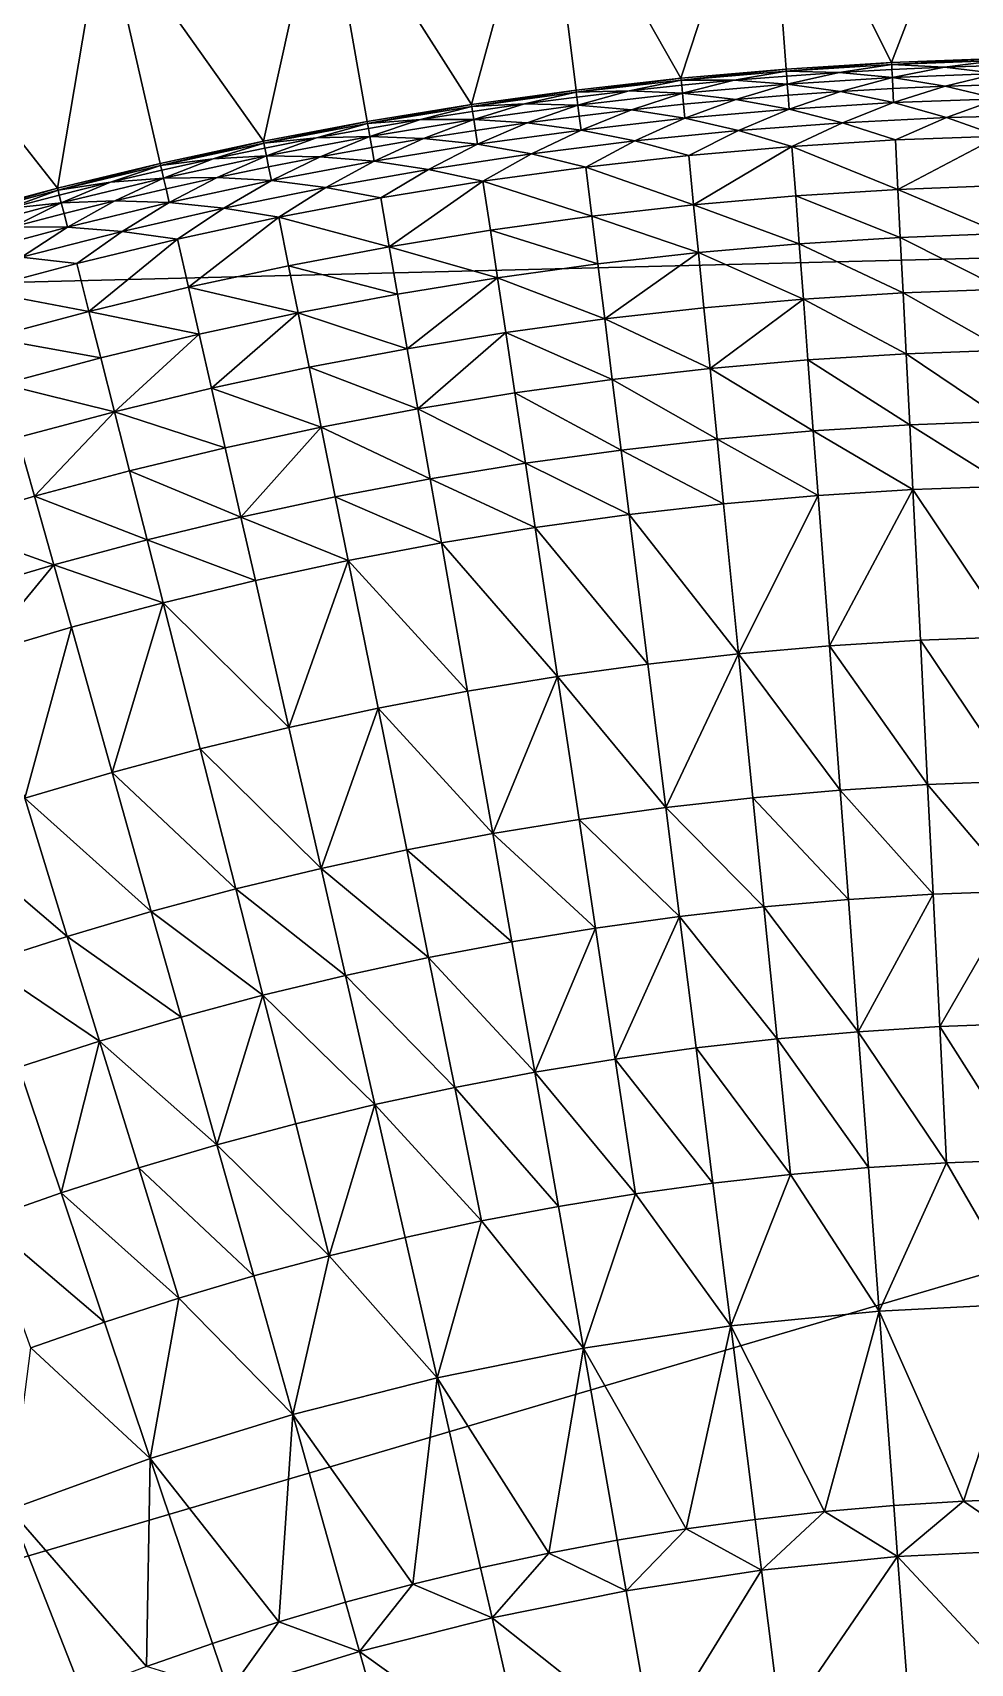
# Model space of a CAD drawing. Header units: millimetres. Extents: x -3250 to 5350, y -3250 to 3250.
# Drawn here: x -632 to -78, y 1552 to 2515 of the extents above; entities that cross this region are included whole.
import ezdxf

# ---------------------------------------------------------------- set-up
doc = ezdxf.new("R2010")
doc.units = ezdxf.units.MM
doc.header["$MEASUREMENT"] = 0
doc.layers.add('MESH_3D', color=2, linetype='CONTINUOUS')

msp = doc.modelspace()

# ---------------------------------------------------------------- linework, layer by layer
at = {"layer": 'MESH_3D'}
for points in [[(2150.48, 2436.79, 32500), (0, 3250, 32500), (-643.97, 3185.56, 32500)], [(2150.48, 2436.79, 32500), (-643.97, 3185.56, 32500), (-2269.27, 2326.57, 32500)], [(-198.03, 2642.59, 24200), (-66.07, 2649.18, 24200), (-124.61, 2496.89, 24000)], [(-66.07, 2649.18, 24200), (-62.33, 2499.22, 24000), (-124.61, 2496.89, 24000)], [(-329.51, 2629.43, 24200), (-198.03, 2642.59, 24200), (-248.92, 2487.58, 24000)], [(-198.03, 2642.59, 24200), (-186.83, 2493.01, 24000), (-248.92, 2487.58, 24000)], [(-198.03, 2642.59, 24200), (-124.61, 2496.89, 24000), (-186.83, 2493.01, 24000)], [(-460.17, 2609.74, 24200), (-329.51, 2629.43, 24200), (-372.61, 2472.08, 24000)], [(-329.51, 2629.43, 24200), (-310.86, 2480.6, 24000), (-372.61, 2472.08, 24000)], [(-329.51, 2629.43, 24200), (-248.92, 2487.58, 24000), (-310.86, 2480.6, 24000)], [(-589.68, 2583.56, 24200), (-460.17, 2609.74, 24200), (-495.37, 2450.43, 24000)], [(-460.17, 2609.74, 24200), (-434.12, 2462.02, 24000), (-495.37, 2450.43, 24000)], [(-460.17, 2609.74, 24200), (-372.61, 2472.08, 24000), (-434.12, 2462.02, 24000)], [(-717.73, 2550.95, 24200), (-589.68, 2583.56, 24200), (-616.89, 2422.69, 24000)], [(-589.68, 2583.56, 24200), (-556.3, 2437.32, 24000), (-616.89, 2422.69, 24000)], [(-589.68, 2583.56, 24200), (-495.37, 2450.43, 24000), (-556.3, 2437.32, 24000)], [(-717.73, 2550.95, 24200), (-616.89, 2422.69, 24000), (-677.1, 2406.56, 24000)], [(-248.8, 2486.4, -38.42), (-248.92, 2487.58), (-186.83, 2493.01)], [(-248.92, 2487.58, 24000), (-186.83, 2493.01, 24000), (-186.83, 2493.01)], [(-248.92, 2487.58, 24000), (-186.83, 2493.01), (-248.92, 2487.58)], [(-248.8, 2486.4, -38.42), (-186.83, 2493.01), (-186.74, 2491.83, -38.42)], [(-186.74, 2491.83, -38.42), (-186.83, 2493.01), (-124.61, 2496.89)], [(-186.83, 2493.01, 24000), (-124.61, 2496.89), (-186.83, 2493.01)], [(-186.83, 2493.01, 24000), (-124.61, 2496.89, 24000), (-124.61, 2496.89)], [(-186.74, 2491.83, -38.42), (-124.61, 2496.89), (-124.56, 2495.71, -38.42)], [(-155.47, 2491.01, -71.93), (-186.74, 2491.83, -38.42), (-124.56, 2495.71, -38.42)], [(-155.47, 2491.01, -71.93), (-124.56, 2495.71, -38.42), (-124.41, 2492.75, -71.93)], [(-155.47, 2491.01, -71.93), (-124.41, 2492.75, -71.93), (-124.17, 2488.03, -105.25)], [(-124.56, 2495.71, -38.42), (-124.61, 2496.89), (-62.33, 2499.22)], [(-124.61, 2496.89, 24000), (-62.33, 2499.22), (-124.61, 2496.89)], [(-124.61, 2496.89, 24000), (-62.33, 2499.22, 24000), (-62.33, 2499.22)], [(-124.56, 2495.71, -38.42), (-62.33, 2499.22), (-62.3, 2498.04, -38.42)], [(-93.32, 2494.11, -71.93), (-124.56, 2495.71, -38.42), (-62.3, 2498.04, -38.42)], [(-124.41, 2492.75, -71.93), (-124.56, 2495.71, -38.42), (-93.32, 2494.11, -71.93)], [(-124.41, 2492.75, -71.93), (-93.32, 2494.11, -71.93), (-124.17, 2488.03, -105.25)], [(-93.32, 2494.11, -71.93), (-62.11, 2490.35, -105.25), (-124.17, 2488.03, -105.25)], [(-93.32, 2494.11, -71.93), (-62.3, 2498.04, -38.42), (-62.22, 2495.08, -71.93)], [(-93.32, 2494.11, -71.93), (-62.22, 2495.08, -71.93), (-62.11, 2490.35, -105.25)], [(-310.71, 2479.43, -38.42), (-310.86, 2480.6), (-248.92, 2487.58)], [(-310.86, 2480.6, 24000), (-248.92, 2487.58, 24000), (-248.92, 2487.58)], [(-310.86, 2480.6, 24000), (-248.92, 2487.58), (-310.86, 2480.6)], [(-310.71, 2479.43, -38.42), (-248.92, 2487.58), (-248.8, 2486.4, -38.42)], [(-279.45, 2480.16, -71.93), (-310.71, 2479.43, -38.42), (-248.8, 2486.4, -38.42)], [(-279.45, 2480.16, -71.93), (-248.8, 2486.4, -38.42), (-248.51, 2483.45, -71.93)], [(-279.45, 2480.16, -71.93), (-248.51, 2483.45, -71.93), (-248.04, 2478.74, -105.25)], [(-217.53, 2486.36, -71.93), (-248.8, 2486.4, -38.42), (-186.74, 2491.83, -38.42)], [(-248.51, 2483.45, -71.93), (-248.8, 2486.4, -38.42), (-217.53, 2486.36, -71.93)], [(-248.51, 2483.45, -71.93), (-217.53, 2486.36, -71.93), (-248.04, 2478.74, -105.25)], [(-217.53, 2486.36, -71.93), (-186.16, 2484.16, -105.25), (-248.04, 2478.74, -105.25)], [(-216.54, 2475.1, -138.74), (-248.04, 2478.74, -105.25), (-186.16, 2484.16, -105.25)], [(-217.53, 2486.36, -71.93), (-186.74, 2491.83, -38.42), (-186.52, 2488.88, -71.93)], [(-217.53, 2486.36, -71.93), (-186.52, 2488.88, -71.93), (-186.16, 2484.16, -105.25)], [(-216.54, 2475.1, -138.74), (-186.16, 2484.16, -105.25), (-185.67, 2477.61, -138.74)], [(-186.52, 2488.88, -71.93), (-186.74, 2491.83, -38.42), (-155.47, 2491.01, -71.93)], [(-186.52, 2488.88, -71.93), (-155.47, 2491.01, -71.93), (-186.16, 2484.16, -105.25)], [(-155.47, 2491.01, -71.93), (-124.17, 2488.03, -105.25), (-186.16, 2484.16, -105.25)], [(-154.77, 2479.73, -138.74), (-186.16, 2484.16, -105.25), (-124.17, 2488.03, -105.25)], [(-185.67, 2477.61, -138.74), (-186.16, 2484.16, -105.25), (-154.77, 2479.73, -138.74)], [(-154.77, 2479.73, -138.74), (-124.17, 2488.03, -105.25), (-123.84, 2481.46, -138.74)], [(-92.9, 2482.82, -138.74), (-124.17, 2488.03, -105.25), (-62.11, 2490.35, -105.25)], [(-123.84, 2481.46, -138.74), (-124.17, 2488.03, -105.25), (-92.9, 2482.82, -138.74)], [(-123.84, 2481.46, -138.74), (-92.9, 2482.82, -138.74), (-123.43, 2473.18, -171.85)], [(-92.9, 2482.82, -138.74), (-61.73, 2475.49, -171.85), (-123.43, 2473.18, -171.85)], [(-92.9, 2482.82, -138.74), (-62.11, 2490.35, -105.25), (-61.94, 2483.78, -138.74)], [(-92.9, 2482.82, -138.74), (-61.94, 2483.78, -138.74), (-61.73, 2475.49, -171.85)], [(-372.43, 2470.91, -38.42), (-372.61, 2472.08), (-310.86, 2480.6)], [(-372.61, 2472.08, 24000), (-310.86, 2480.6, 24000), (-310.86, 2480.6)], [(-372.61, 2472.08, 24000), (-310.86, 2480.6), (-372.61, 2472.08)], [(-372.43, 2470.91, -38.42), (-310.86, 2480.6), (-310.71, 2479.43, -38.42)], [(-341.19, 2472.43, -71.93), (-372.43, 2470.91, -38.42), (-310.71, 2479.43, -38.42)], [(-341.19, 2472.43, -71.93), (-310.71, 2479.43, -38.42), (-310.34, 2476.49, -71.93)], [(-341.19, 2472.43, -71.93), (-310.34, 2476.49, -71.93), (-309.76, 2471.79, -105.25)], [(-310.34, 2476.49, -71.93), (-310.71, 2479.43, -38.42), (-279.45, 2480.16, -71.93)], [(-310.34, 2476.49, -71.93), (-279.45, 2480.16, -71.93), (-309.76, 2471.79, -105.25)], [(-279.45, 2480.16, -71.93), (-248.04, 2478.74, -105.25), (-309.76, 2471.79, -105.25)], [(-278.18, 2468.93, -138.74), (-309.76, 2471.79, -105.25), (-248.04, 2478.74, -105.25)], [(-278.18, 2468.93, -138.74), (-248.04, 2478.74, -105.25), (-247.38, 2472.21, -138.74)], [(-247.38, 2472.21, -138.74), (-248.04, 2478.74, -105.25), (-216.54, 2475.1, -138.74)], [(-247.38, 2472.21, -138.74), (-216.54, 2475.1, -138.74), (-246.56, 2463.96, -171.85)], [(-216.54, 2475.1, -138.74), (-185.05, 2469.34, -171.85), (-246.56, 2463.96, -171.85)], [(-216.54, 2475.1, -138.74), (-185.67, 2477.61, -138.74), (-185.05, 2469.34, -171.85)], [(-185.67, 2477.61, -138.74), (-154.77, 2479.73, -138.74), (-185.05, 2469.34, -171.85)], [(-154.77, 2479.73, -138.74), (-123.43, 2473.18, -171.85), (-185.05, 2469.34, -171.85)], [(-153.62, 2461.28, -205.25), (-185.05, 2469.34, -171.85), (-123.43, 2473.18, -171.85)], [(-154.77, 2479.73, -138.74), (-123.84, 2481.46, -138.74), (-123.43, 2473.18, -171.85)], [(-153.62, 2461.28, -205.25), (-123.43, 2473.18, -171.85), (-92.21, 2464.34, -205.25)], [(-92.21, 2464.34, -205.25), (-123.43, 2473.18, -171.85), (-61.73, 2475.49, -171.85)], [(-92.21, 2464.34, -205.25), (-61.73, 2475.49, -171.85), (-30.74, 2465.87, -205.25)], [(-433.92, 2460.86, -38.42), (-434.12, 2462.02), (-372.61, 2472.08)], [(-434.12, 2462.02, 24000), (-372.61, 2472.08, 24000), (-372.61, 2472.08)], [(-434.12, 2462.02, 24000), (-372.61, 2472.08), (-434.12, 2462.02)], [(-433.92, 2460.86, -38.42), (-372.61, 2472.08), (-372.43, 2470.91, -38.42)], [(-402.73, 2463.15, -71.93), (-433.92, 2460.86, -38.42), (-372.43, 2470.91, -38.42)], [(-402.73, 2463.15, -71.93), (-372.43, 2470.91, -38.42), (-371.99, 2467.98, -71.93)], [(-402.73, 2463.15, -71.93), (-371.99, 2467.98, -71.93), (-371.28, 2463.3, -105.25)], [(-371.99, 2467.98, -71.93), (-372.43, 2470.91, -38.42), (-341.19, 2472.43, -71.93)], [(-371.99, 2467.98, -71.93), (-341.19, 2472.43, -71.93), (-371.28, 2463.3, -105.25)], [(-341.19, 2472.43, -71.93), (-309.76, 2471.79, -105.25), (-371.28, 2463.3, -105.25)], [(-339.65, 2461.23, -138.74), (-371.28, 2463.3, -105.25), (-309.76, 2471.79, -105.25)], [(-339.65, 2461.23, -138.74), (-309.76, 2471.79, -105.25), (-308.94, 2465.27, -138.74)], [(-339.65, 2461.23, -138.74), (-308.94, 2465.27, -138.74), (-307.91, 2457.04, -171.85)], [(-308.94, 2465.27, -138.74), (-309.76, 2471.79, -105.25), (-278.18, 2468.93, -138.74)], [(-308.94, 2465.27, -138.74), (-278.18, 2468.93, -138.74), (-307.91, 2457.04, -171.85)], [(-278.18, 2468.93, -138.74), (-246.56, 2463.96, -171.85), (-307.91, 2457.04, -171.85)], [(-276.11, 2450.56, -205.25), (-307.91, 2457.04, -171.85), (-246.56, 2463.96, -171.85)], [(-278.18, 2468.93, -138.74), (-247.38, 2472.21, -138.74), (-246.56, 2463.96, -171.85)], [(-276.11, 2450.56, -205.25), (-246.56, 2463.96, -171.85), (-214.93, 2456.68, -205.25)], [(-214.93, 2456.68, -205.25), (-246.56, 2463.96, -171.85), (-185.05, 2469.34, -171.85)], [(-214.93, 2456.68, -205.25), (-185.05, 2469.34, -171.85), (-153.62, 2461.28, -205.25)], [(-153.62, 2461.28, -205.25), (-92.21, 2464.34, -205.25), (-122.33, 2451.17, -238.11)], [(-92.21, 2464.34, -205.25), (-61.19, 2453.46, -238.11), (-122.33, 2451.17, -238.11)], [(-92.21, 2464.34, -205.25), (-30.74, 2465.87, -205.25), (-61.19, 2453.46, -238.11)], [(-495.13, 2449.27, -38.42), (-495.37, 2450.43), (-434.12, 2462.02)], [(-495.37, 2450.43, 24000), (-434.12, 2462.02, 24000), (-434.12, 2462.02)], [(-495.37, 2450.43, 24000), (-434.12, 2462.02), (-495.37, 2450.43)], [(-495.13, 2449.27, -38.42), (-434.12, 2462.02), (-433.92, 2460.86, -38.42)], [(-464.01, 2452.35, -71.93), (-495.13, 2449.27, -38.42), (-433.92, 2460.86, -38.42)], [(-464.01, 2452.35, -71.93), (-433.92, 2460.86, -38.42), (-433.4, 2457.94, -71.93)], [(-464.01, 2452.35, -71.93), (-433.4, 2457.94, -71.93), (-432.58, 2453.28, -105.25)], [(-433.4, 2457.94, -71.93), (-433.92, 2460.86, -38.42), (-402.73, 2463.15, -71.93)], [(-433.4, 2457.94, -71.93), (-402.73, 2463.15, -71.93), (-432.58, 2453.28, -105.25)], [(-400.9, 2451.99, -138.74), (-432.58, 2453.28, -105.25), (-371.28, 2463.3, -105.25)], [(-402.73, 2463.15, -71.93), (-371.28, 2463.3, -105.25), (-432.58, 2453.28, -105.25)], [(-400.9, 2451.99, -138.74), (-371.28, 2463.3, -105.25), (-370.3, 2456.8, -138.74)], [(-400.9, 2451.99, -138.74), (-370.3, 2456.8, -138.74), (-369.07, 2448.6, -171.85)], [(-370.3, 2456.8, -138.74), (-371.28, 2463.3, -105.25), (-339.65, 2461.23, -138.74)], [(-370.3, 2456.8, -138.74), (-339.65, 2461.23, -138.74), (-369.07, 2448.6, -171.85)], [(-339.65, 2461.23, -138.74), (-307.91, 2457.04, -171.85), (-369.07, 2448.6, -171.85)], [(-337.12, 2442.91, -205.25), (-369.07, 2448.6, -171.85), (-307.91, 2457.04, -171.85)], [(-337.12, 2442.91, -205.25), (-307.91, 2457.04, -171.85), (-276.11, 2450.56, -205.25)], [(-276.11, 2450.56, -205.25), (-214.93, 2456.68, -205.25), (-244.36, 2442.03, -238.11)], [(-214.93, 2456.68, -205.25), (-183.4, 2447.36, -238.11), (-244.36, 2442.03, -238.11)], [(-214.93, 2456.68, -205.25), (-153.62, 2461.28, -205.25), (-183.4, 2447.36, -238.11)], [(-153.62, 2461.28, -205.25), (-122.33, 2451.17, -238.11), (-183.4, 2447.36, -238.11)], [(-556.04, 2436.17, -38.42), (-556.3, 2437.32), (-495.37, 2450.43)], [(-556.3, 2437.32, 24000), (-495.37, 2450.43, 24000), (-495.37, 2450.43)], [(-556.3, 2437.32, 24000), (-495.37, 2450.43), (-556.3, 2437.32)], [(-556.04, 2436.17, -38.42), (-495.37, 2450.43), (-495.13, 2449.27, -38.42)], [(-525, 2440.01, -71.93), (-556.04, 2436.17, -38.42), (-495.13, 2449.27, -38.42)], [(-525, 2440.01, -71.93), (-495.13, 2449.27, -38.42), (-494.54, 2446.37, -71.93)], [(-525, 2440.01, -71.93), (-494.54, 2446.37, -71.93), (-493.61, 2441.73, -105.25)], [(-494.54, 2446.37, -71.93), (-495.13, 2449.27, -38.42), (-464.01, 2452.35, -71.93)], [(-494.54, 2446.37, -71.93), (-464.01, 2452.35, -71.93), (-493.61, 2441.73, -105.25)], [(-461.91, 2441.24, -138.74), (-493.61, 2441.73, -105.25), (-432.58, 2453.28, -105.25)], [(-464.01, 2452.35, -71.93), (-432.58, 2453.28, -105.25), (-493.61, 2441.73, -105.25)], [(-461.91, 2441.24, -138.74), (-432.58, 2453.28, -105.25), (-431.44, 2446.81, -138.74)], [(-461.91, 2441.24, -138.74), (-431.44, 2446.81, -138.74), (-430, 2438.64, -171.85)], [(-431.44, 2446.81, -138.74), (-432.58, 2453.28, -105.25), (-400.9, 2451.99, -138.74)], [(-431.44, 2446.81, -138.74), (-400.9, 2451.99, -138.74), (-430, 2438.64, -171.85)], [(-400.9, 2451.99, -138.74), (-369.07, 2448.6, -171.85), (-430, 2438.64, -171.85)], [(-397.92, 2433.75, -205.25), (-430, 2438.64, -171.85), (-369.07, 2448.6, -171.85)], [(-397.92, 2433.75, -205.25), (-369.07, 2448.6, -171.85), (-337.12, 2442.91, -205.25)], [(-337.12, 2442.91, -205.25), (-276.11, 2450.56, -205.25), (-305.17, 2435.18, -238.11)], [(-276.11, 2450.56, -205.25), (-244.36, 2442.03, -238.11), (-305.17, 2435.18, -238.11)], [(-244.36, 2442.03, -238.11), (-183.4, 2447.36, -238.11), (-241.46, 2412.98, -303.82)], [(-183.4, 2447.36, -238.11), (-181.22, 2418.25, -303.82), (-241.46, 2412.98, -303.82)], [(-183.4, 2447.36, -238.11), (-122.33, 2451.17, -238.11), (-120.88, 2422.02, -303.82)], [(-183.4, 2447.36, -238.11), (-120.88, 2422.02, -303.82), (-181.22, 2418.25, -303.82)], [(-122.33, 2451.17, -238.11), (-61.19, 2453.46, -238.11), (-120.88, 2422.02, -303.82)], [(-61.19, 2453.46, -238.11), (-60.46, 2424.28, -303.82), (-120.88, 2422.02, -303.82)], [(2150.48, 2436.79, 32500), (-3128.53, 880.23, 32500), (-2326.57, -2269.27, 32500)], [(2150.48, 2436.79, 32500), (-2269.27, 2326.57, 32500), (-3128.53, 880.23, 32500)], [(2150.48, 2436.79, 32500), (-2326.57, -2269.27, 32500), (3105.61, 957.95, 32500)], [(-616.6, 2421.55, -38.42), (-616.89, 2422.69), (-556.3, 2437.32)], [(-616.89, 2422.69, 24000), (-556.3, 2437.32, 24000), (-556.3, 2437.32)], [(-616.89, 2422.69, 24000), (-556.3, 2437.32), (-616.89, 2422.69)], [(-616.6, 2421.55, -38.42), (-556.3, 2437.32), (-556.04, 2436.17, -38.42)], [(-585.67, 2426.17, -71.93), (-616.6, 2421.55, -38.42), (-556.04, 2436.17, -38.42)], [(-585.67, 2426.17, -71.93), (-556.04, 2436.17, -38.42), (-555.38, 2433.28, -71.93)], [(-555.38, 2433.28, -71.93), (-556.04, 2436.17, -38.42), (-525, 2440.01, -71.93)], [(-555.38, 2433.28, -71.93), (-525, 2440.01, -71.93), (-554.33, 2428.66, -105.25)], [(-522.63, 2428.96, -138.74), (-554.33, 2428.66, -105.25), (-493.61, 2441.73, -105.25)], [(-525, 2440.01, -71.93), (-493.61, 2441.73, -105.25), (-554.33, 2428.66, -105.25)], [(-522.63, 2428.96, -138.74), (-493.61, 2441.73, -105.25), (-492.3, 2435.29, -138.74)], [(-522.63, 2428.96, -138.74), (-492.3, 2435.29, -138.74), (-490.66, 2427.16, -171.85)], [(-492.3, 2435.29, -138.74), (-493.61, 2441.73, -105.25), (-461.91, 2441.24, -138.74)], [(-492.3, 2435.29, -138.74), (-461.91, 2441.24, -138.74), (-490.66, 2427.16, -171.85)], [(-461.91, 2441.24, -138.74), (-430, 2438.64, -171.85), (-490.66, 2427.16, -171.85)], [(-458.47, 2423.07, -205.25), (-490.66, 2427.16, -171.85), (-430, 2438.64, -171.85)], [(-458.47, 2423.07, -205.25), (-430, 2438.64, -171.85), (-397.92, 2433.75, -205.25)], [(-397.92, 2433.75, -205.25), (-337.12, 2442.91, -205.25), (-365.78, 2426.81, -238.11)], [(-337.12, 2442.91, -205.25), (-305.17, 2435.18, -238.11), (-365.78, 2426.81, -238.11)], [(-365.78, 2426.81, -238.11), (-305.17, 2435.18, -238.11), (-301.54, 2406.21, -303.82)], [(-305.17, 2435.18, -238.11), (-244.36, 2442.03, -238.11), (-241.46, 2412.98, -303.82)], [(-305.17, 2435.18, -238.11), (-241.46, 2412.98, -303.82), (-301.54, 2406.21, -303.82)], [(-615.87, 2418.68, -71.93), (-616.6, 2421.55, -38.42), (-585.67, 2426.17, -71.93)], [(-615.87, 2418.68, -71.93), (-585.67, 2426.17, -71.93), (-614.7, 2414.09, -105.25)], [(-583.02, 2415.18, -138.74), (-614.7, 2414.09, -105.25), (-554.33, 2428.66, -105.25)], [(-585.67, 2426.17, -71.93), (-554.33, 2428.66, -105.25), (-614.7, 2414.09, -105.25)], [(-585.67, 2426.17, -71.93), (-555.38, 2433.28, -71.93), (-554.33, 2428.66, -105.25)], [(-583.02, 2415.18, -138.74), (-554.33, 2428.66, -105.25), (-552.86, 2422.26, -138.74)], [(-552.86, 2422.26, -138.74), (-554.33, 2428.66, -105.25), (-522.63, 2428.96, -138.74)], [(-552.86, 2422.26, -138.74), (-522.63, 2428.96, -138.74), (-551.02, 2414.18, -171.85)], [(-522.63, 2428.96, -138.74), (-490.66, 2427.16, -171.85), (-551.02, 2414.18, -171.85)], [(-518.74, 2410.89, -205.25), (-551.02, 2414.18, -171.85), (-490.66, 2427.16, -171.85)], [(-518.74, 2410.89, -205.25), (-490.66, 2427.16, -171.85), (-458.47, 2423.07, -205.25)], [(-458.47, 2423.07, -205.25), (-397.92, 2433.75, -205.25), (-426.17, 2416.94, -238.11)], [(-397.92, 2433.75, -205.25), (-365.78, 2426.81, -238.11), (-426.17, 2416.94, -238.11)], [(-426.17, 2416.94, -238.11), (-365.78, 2426.81, -238.11), (-421.1, 2388.19, -303.82)], [(-365.78, 2426.81, -238.11), (-361.43, 2397.94, -303.82), (-421.1, 2388.19, -303.82)], [(-365.78, 2426.81, -238.11), (-301.54, 2406.21, -303.82), (-361.43, 2397.94, -303.82)], [(-676.78, 2405.42, -38.42), (-677.1, 2406.56), (-616.89, 2422.69)], [(-677.1, 2406.56, 24000), (-616.89, 2422.69, 24000), (-616.89, 2422.69)], [(-677.1, 2406.56, 24000), (-616.89, 2422.69), (-677.1, 2406.56)], [(-676.78, 2405.42, -38.42), (-616.89, 2422.69), (-616.6, 2421.55, -38.42)], [(-645.98, 2410.81, -71.93), (-676.78, 2405.42, -38.42), (-616.6, 2421.55, -38.42)], [(-645.98, 2410.81, -71.93), (-616.6, 2421.55, -38.42), (-615.87, 2418.68, -71.93)], [(-645.98, 2410.81, -71.93), (-615.87, 2418.68, -71.93), (-614.7, 2414.09, -105.25)], [(-583.02, 2415.18, -138.74), (-552.86, 2422.26, -138.74), (-551.02, 2414.18, -171.85)], [(-518.74, 2410.89, -205.25), (-458.47, 2423.07, -205.25), (-486.3, 2405.56, -238.11)], [(-458.47, 2423.07, -205.25), (-426.17, 2416.94, -238.11), (-486.3, 2405.56, -238.11)], [(-486.3, 2405.56, -238.11), (-426.17, 2416.94, -238.11), (-421.1, 2388.19, -303.82)], [(-241.46, 2412.98, -303.82), (-181.22, 2418.25, -303.82), (-179.1, 2389.93, -355.73)], [(-181.22, 2418.25, -303.82), (-120.88, 2422.02, -303.82), (-119.46, 2393.65, -355.73)], [(-181.22, 2418.25, -303.82), (-119.46, 2393.65, -355.73), (-179.1, 2389.93, -355.73)], [(-120.88, 2422.02, -303.82), (-60.46, 2424.28, -303.82), (-59.75, 2395.88, -355.73)], [(-120.88, 2422.02, -303.82), (-59.75, 2395.88, -355.73), (-119.46, 2393.65, -355.73)], [(-643.05, 2399.89, -138.74), (-674.7, 2398.01, -105.25), (-614.7, 2414.09, -105.25)], [(-645.98, 2410.81, -71.93), (-614.7, 2414.09, -105.25), (-674.7, 2398.01, -105.25)], [(-643.05, 2399.89, -138.74), (-614.7, 2414.09, -105.25), (-613.08, 2407.72, -138.74)], [(-643.05, 2399.89, -138.74), (-613.08, 2407.72, -138.74), (-611.04, 2399.69, -171.85)], [(-613.08, 2407.72, -138.74), (-614.7, 2414.09, -105.25), (-583.02, 2415.18, -138.74)], [(-613.08, 2407.72, -138.74), (-583.02, 2415.18, -138.74), (-611.04, 2399.69, -171.85)], [(-583.02, 2415.18, -138.74), (-551.02, 2414.18, -171.85), (-611.04, 2399.69, -171.85)], [(-578.68, 2397.21, -205.25), (-611.04, 2399.69, -171.85), (-551.02, 2414.18, -171.85)], [(-578.68, 2397.21, -205.25), (-551.02, 2414.18, -171.85), (-518.74, 2410.89, -205.25)], [(-578.68, 2397.21, -205.25), (-518.74, 2410.89, -205.25), (-546.12, 2392.69, -238.11)], [(-518.74, 2410.89, -205.25), (-486.3, 2405.56, -238.11), (-546.12, 2392.69, -238.11)], [(-361.43, 2397.94, -303.82), (-301.54, 2406.21, -303.82), (-298.01, 2378.03, -355.73)], [(-301.54, 2406.21, -303.82), (-241.46, 2412.98, -303.82), (-238.63, 2384.72, -355.73)], [(-301.54, 2406.21, -303.82), (-238.63, 2384.72, -355.73), (-298.01, 2378.03, -355.73)], [(-241.46, 2412.98, -303.82), (-179.1, 2389.93, -355.73), (-238.63, 2384.72, -355.73)], [(-643.05, 2399.89, -138.74), (-611.04, 2399.69, -171.85), (-670.67, 2383.71, -171.85)], [(-638.26, 2382.04, -205.25), (-670.67, 2383.71, -171.85), (-611.04, 2399.69, -171.85)], [(-638.26, 2382.04, -205.25), (-611.04, 2399.69, -171.85), (-578.68, 2397.21, -205.25)], [(-638.26, 2382.04, -205.25), (-578.68, 2397.21, -205.25), (-605.6, 2378.33, -238.11)], [(-578.68, 2397.21, -205.25), (-546.12, 2392.69, -238.11), (-605.6, 2378.33, -238.11)], [(-546.12, 2392.69, -238.11), (-486.3, 2405.56, -238.11), (-539.62, 2364.23, -303.82)], [(-486.3, 2405.56, -238.11), (-480.51, 2376.95, -303.82), (-539.62, 2364.23, -303.82)], [(-486.3, 2405.56, -238.11), (-421.1, 2388.19, -303.82), (-480.51, 2376.95, -303.82)], [(-421.1, 2388.19, -303.82), (-361.43, 2397.94, -303.82), (-357.2, 2369.86, -355.73)], [(-361.43, 2397.94, -303.82), (-298.01, 2378.03, -355.73), (-357.2, 2369.86, -355.73)], [(-605.6, 2378.33, -238.11), (-546.12, 2392.69, -238.11), (-598.39, 2350.04, -303.82)], [(-546.12, 2392.69, -238.11), (-539.62, 2364.23, -303.82), (-598.39, 2350.04, -303.82)], [(-480.51, 2376.95, -303.82), (-421.1, 2388.19, -303.82), (-416.17, 2360.22, -355.73)], [(-421.1, 2388.19, -303.82), (-357.2, 2369.86, -355.73), (-416.17, 2360.22, -355.73)], [(-238.63, 2384.72, -355.73), (-179.1, 2389.93, -355.73), (-176.66, 2357.32, -406.77)], [(-179.1, 2389.93, -355.73), (-119.46, 2393.65, -355.73), (-117.83, 2360.99, -406.77)], [(-179.1, 2389.93, -355.73), (-117.83, 2360.99, -406.77), (-176.66, 2357.32, -406.77)], [(-119.46, 2393.65, -355.73), (-59.75, 2395.88, -355.73), (-58.93, 2363.19, -406.77)], [(-119.46, 2393.65, -355.73), (-58.93, 2363.19, -406.77), (-117.83, 2360.99, -406.77)], [(-638.26, 2382.04, -205.25), (-605.6, 2378.33, -238.11), (-664.7, 2362.5, -238.11)], [(-664.7, 2362.5, -238.11), (-605.6, 2378.33, -238.11), (-598.39, 2350.04, -303.82)], [(-539.62, 2364.23, -303.82), (-480.51, 2376.95, -303.82), (-474.88, 2349.11, -355.73)], [(-480.51, 2376.95, -303.82), (-416.17, 2360.22, -355.73), (-474.88, 2349.11, -355.73)], [(-357.2, 2369.86, -355.73), (-298.01, 2378.03, -355.73), (-293.94, 2345.58, -406.77)], [(-298.01, 2378.03, -355.73), (-238.63, 2384.72, -355.73), (-293.94, 2345.58, -406.77)], [(-238.63, 2384.72, -355.73), (-235.37, 2352.18, -406.77), (-293.94, 2345.58, -406.77)], [(-238.63, 2384.72, -355.73), (-176.66, 2357.32, -406.77), (-235.37, 2352.18, -406.77)], [(-416.17, 2360.22, -355.73), (-357.2, 2369.86, -355.73), (-410.49, 2328.01, -406.77)], [(-357.2, 2369.86, -355.73), (-352.33, 2337.52, -406.77), (-410.49, 2328.01, -406.77)], [(-357.2, 2369.86, -355.73), (-293.94, 2345.58, -406.77), (-352.33, 2337.52, -406.77)], [(-664.7, 2362.5, -238.11), (-598.39, 2350.04, -303.82), (-656.8, 2334.39, -303.82)], [(-598.39, 2350.04, -303.82), (-539.62, 2364.23, -303.82), (-533.3, 2336.54, -355.73)], [(-539.62, 2364.23, -303.82), (-474.88, 2349.11, -355.73), (-533.3, 2336.54, -355.73)], [(-474.88, 2349.11, -355.73), (-416.17, 2360.22, -355.73), (-410.49, 2328.01, -406.77)], [(-176.66, 2357.32, -406.77), (-117.83, 2360.99, -406.77), (-116.04, 2325.05, -455.71)], [(-117.83, 2360.99, -406.77), (-58.93, 2363.19, -406.77), (-58.04, 2327.22, -455.71)], [(-117.83, 2360.99, -406.77), (-58.04, 2327.22, -455.71), (-116.04, 2325.05, -455.71)], [(-656.8, 2334.39, -303.82), (-598.39, 2350.04, -303.82), (-591.39, 2322.52, -355.73)], [(-598.39, 2350.04, -303.82), (-533.3, 2336.54, -355.73), (-591.39, 2322.52, -355.73)], [(-533.3, 2336.54, -355.73), (-474.88, 2349.11, -355.73), (-526.02, 2304.66, -406.77)], [(-474.88, 2349.11, -355.73), (-468.4, 2317.06, -406.77), (-526.02, 2304.66, -406.77)], [(-474.88, 2349.11, -355.73), (-410.49, 2328.01, -406.77), (-468.4, 2317.06, -406.77)], [(-293.94, 2345.58, -406.77), (-235.37, 2352.18, -406.77), (-231.79, 2316.37, -455.71)], [(-235.37, 2352.18, -406.77), (-176.66, 2357.32, -406.77), (-231.79, 2316.37, -455.71)], [(-176.66, 2357.32, -406.77), (-173.97, 2321.43, -455.71), (-231.79, 2316.37, -455.71)], [(-176.66, 2357.32, -406.77), (-116.04, 2325.05, -455.71), (-173.97, 2321.43, -455.71)], [(-352.33, 2337.52, -406.77), (-293.94, 2345.58, -406.77), (-289.46, 2309.87, -455.71)], [(-293.94, 2345.58, -406.77), (-231.79, 2316.37, -455.71), (-289.46, 2309.87, -455.71)], [(-656.8, 2334.39, -303.82), (-591.39, 2322.52, -355.73), (-649.1, 2307.05, -355.73)], [(-591.39, 2322.52, -355.73), (-533.3, 2336.54, -355.73), (-583.32, 2290.83, -406.77)], [(-533.3, 2336.54, -355.73), (-526.02, 2304.66, -406.77), (-583.32, 2290.83, -406.77)], [(-410.49, 2328.01, -406.77), (-352.33, 2337.52, -406.77), (-404.24, 2292.57, -455.71)], [(-352.33, 2337.52, -406.77), (-346.96, 2301.94, -455.71), (-404.24, 2292.57, -455.71)], [(-352.33, 2337.52, -406.77), (-289.46, 2309.87, -455.71), (-346.96, 2301.94, -455.71)], [(-649.1, 2307.05, -355.73), (-591.39, 2322.52, -355.73), (-583.32, 2290.83, -406.77)], [(-468.4, 2317.06, -406.77), (-410.49, 2328.01, -406.77), (-404.24, 2292.57, -455.71)], [(-231.79, 2316.37, -455.71), (-173.97, 2321.43, -455.71), (-170.83, 2279.55, -506.08)], [(-173.97, 2321.43, -455.71), (-116.04, 2325.05, -455.71), (-113.94, 2283.1, -506.08)], [(-173.97, 2321.43, -455.71), (-113.94, 2283.1, -506.08), (-170.83, 2279.55, -506.08)], [(-116.04, 2325.05, -455.71), (-58.04, 2327.22, -455.71), (-56.99, 2285.23, -506.08)], [(-116.04, 2325.05, -455.71), (-56.99, 2285.23, -506.08), (-113.94, 2283.1, -506.08)], [(-526.02, 2304.66, -406.77), (-468.4, 2317.06, -406.77), (-461.27, 2281.78, -455.71)], [(-468.4, 2317.06, -406.77), (-404.24, 2292.57, -455.71), (-461.27, 2281.78, -455.71)], [(-346.96, 2301.94, -455.71), (-289.46, 2309.87, -455.71), (-284.24, 2268.2, -506.08)], [(-289.46, 2309.87, -455.71), (-231.79, 2316.37, -455.71), (-227.61, 2274.58, -506.08)], [(-289.46, 2309.87, -455.71), (-227.61, 2274.58, -506.08), (-284.24, 2268.2, -506.08)], [(-231.79, 2316.37, -455.71), (-170.83, 2279.55, -506.08), (-227.61, 2274.58, -506.08)], [(-649.1, 2307.05, -355.73), (-583.32, 2290.83, -406.77), (-640.25, 2275.57, -406.77)], [(-583.32, 2290.83, -406.77), (-526.02, 2304.66, -406.77), (-518.02, 2269.57, -455.71)], [(-526.02, 2304.66, -406.77), (-461.27, 2281.78, -455.71), (-518.02, 2269.57, -455.71)], [(-404.24, 2292.57, -455.71), (-346.96, 2301.94, -455.71), (-340.7, 2260.41, -506.08)], [(-346.96, 2301.94, -455.71), (-284.24, 2268.2, -506.08), (-340.7, 2260.41, -506.08)], [(-640.25, 2275.57, -406.77), (-583.32, 2290.83, -406.77), (-630.5, 2240.93, -455.71)], [(-583.32, 2290.83, -406.77), (-574.44, 2255.95, -455.71), (-630.5, 2240.93, -455.71)], [(-583.32, 2290.83, -406.77), (-518.02, 2269.57, -455.71), (-574.44, 2255.95, -455.71)], [(-461.27, 2281.78, -455.71), (-404.24, 2292.57, -455.71), (-396.95, 2251.21, -506.08)], [(-404.24, 2292.57, -455.71), (-340.7, 2260.41, -506.08), (-396.95, 2251.21, -506.08)], [(-518.02, 2269.57, -455.71), (-461.27, 2281.78, -455.71), (-508.67, 2228.63, -506.08)], [(-461.27, 2281.78, -455.71), (-452.95, 2240.62, -506.08), (-508.67, 2228.63, -506.08)], [(-461.27, 2281.78, -455.71), (-396.95, 2251.21, -506.08), (-452.95, 2240.62, -506.08)], [(-170.83, 2279.55, -506.08), (-113.94, 2283.1, -506.08), (-112.03, 2244.83, -547.31)], [(-113.94, 2283.1, -506.08), (-56.99, 2285.23, -506.08), (-56.03, 2246.93, -547.31)], [(-113.94, 2283.1, -506.08), (-56.03, 2246.93, -547.31), (-112.03, 2244.83, -547.31)], [(-640.25, 2275.57, -406.77), (-630.5, 2240.93, -455.71), (-686.17, 2224.52, -455.71)], [(-284.24, 2268.2, -506.08), (-227.61, 2274.58, -506.08), (-223.79, 2236.46, -547.31)], [(-227.61, 2274.58, -506.08), (-170.83, 2279.55, -506.08), (-167.97, 2241.34, -547.31)], [(-227.61, 2274.58, -506.08), (-167.97, 2241.34, -547.31), (-223.79, 2236.46, -547.31)], [(-170.83, 2279.55, -506.08), (-112.03, 2244.83, -547.31), (-167.97, 2241.34, -547.31)], [(-574.44, 2255.95, -455.71), (-518.02, 2269.57, -455.71), (-508.67, 2228.63, -506.08)], [(-340.7, 2260.41, -506.08), (-284.24, 2268.2, -506.08), (-279.48, 2230.18, -547.31)], [(-284.24, 2268.2, -506.08), (-223.79, 2236.46, -547.31), (-279.48, 2230.18, -547.31)], [(-630.5, 2240.93, -455.71), (-574.44, 2255.95, -455.71), (-564.07, 2215.25, -506.08)], [(-574.44, 2255.95, -455.71), (-508.67, 2228.63, -506.08), (-564.07, 2215.25, -506.08)], [(-396.95, 2251.21, -506.08), (-340.7, 2260.41, -506.08), (-334.99, 2222.52, -547.31)], [(-340.7, 2260.41, -506.08), (-279.48, 2230.18, -547.31), (-334.99, 2222.52, -547.31)], [(-452.95, 2240.62, -506.08), (-396.95, 2251.21, -506.08), (-390.3, 2213.48, -547.31)], [(-396.95, 2251.21, -506.08), (-334.99, 2222.52, -547.31), (-390.3, 2213.48, -547.31)], [(-167.97, 2241.34, -547.31), (-112.03, 2244.83, -547.31), (-161.32, 2152.64, -630.5)], [(-112.03, 2244.83, -547.31), (-107.6, 2155.99, -630.5), (-161.32, 2152.64, -630.5)], [(-112.03, 2244.83, -547.31), (-56.03, 2246.93, -547.31), (-53.82, 2158, -630.5)], [(-112.03, 2244.83, -547.31), (-53.82, 2158, -630.5), (-107.6, 2155.99, -630.5)], [(-686.17, 2224.52, -455.71), (-630.5, 2240.93, -455.71), (-619.13, 2200.5, -506.08)], [(-630.5, 2240.93, -455.71), (-564.07, 2215.25, -506.08), (-619.13, 2200.5, -506.08)], [(-508.67, 2228.63, -506.08), (-452.95, 2240.62, -506.08), (-445.36, 2203.06, -547.31)], [(-452.95, 2240.62, -506.08), (-390.3, 2213.48, -547.31), (-445.36, 2203.06, -547.31)], [(-279.48, 2230.18, -547.31), (-223.79, 2236.46, -547.31), (-214.93, 2147.94, -630.5)], [(-223.79, 2236.46, -547.31), (-167.97, 2241.34, -547.31), (-214.93, 2147.94, -630.5)], [(-167.97, 2241.34, -547.31), (-161.32, 2152.64, -630.5), (-214.93, 2147.94, -630.5)], [(-686.17, 2224.52, -455.71), (-619.13, 2200.5, -506.08), (-673.79, 2184.38, -506.08)], [(-564.07, 2215.25, -506.08), (-508.67, 2228.63, -506.08), (-500.14, 2191.27, -547.31)], [(-508.67, 2228.63, -506.08), (-445.36, 2203.06, -547.31), (-500.14, 2191.27, -547.31)], [(-334.99, 2222.52, -547.31), (-279.48, 2230.18, -547.31), (-268.42, 2141.92, -630.5)], [(-279.48, 2230.18, -547.31), (-214.93, 2147.94, -630.5), (-268.42, 2141.92, -630.5)], [(-619.13, 2200.5, -506.08), (-564.07, 2215.25, -506.08), (-554.62, 2178.12, -547.31)], [(-564.07, 2215.25, -506.08), (-500.14, 2191.27, -547.31), (-554.62, 2178.12, -547.31)], [(-445.36, 2203.06, -547.31), (-390.3, 2213.48, -547.31), (-374.85, 2125.88, -630.5)], [(-390.3, 2213.48, -547.31), (-334.99, 2222.52, -547.31), (-321.73, 2134.56, -630.5)], [(-390.3, 2213.48, -547.31), (-321.73, 2134.56, -630.5), (-374.85, 2125.88, -630.5)], [(-334.99, 2222.52, -547.31), (-268.42, 2141.92, -630.5), (-321.73, 2134.56, -630.5)], [(-673.79, 2184.38, -506.08), (-619.13, 2200.5, -506.08), (-662.5, 2147.77, -547.31)], [(-619.13, 2200.5, -506.08), (-608.75, 2163.62, -547.31), (-662.5, 2147.77, -547.31)], [(-619.13, 2200.5, -506.08), (-554.62, 2178.12, -547.31), (-608.75, 2163.62, -547.31)], [(-500.14, 2191.27, -547.31), (-445.36, 2203.06, -547.31), (-480.35, 2104.55, -630.5)], [(-445.36, 2203.06, -547.31), (-427.73, 2115.87, -630.5), (-480.35, 2104.55, -630.5)], [(-445.36, 2203.06, -547.31), (-374.85, 2125.88, -630.5), (-427.73, 2115.87, -630.5)], [(-554.62, 2178.12, -547.31), (-500.14, 2191.27, -547.31), (-480.35, 2104.55, -630.5)], [(-608.75, 2163.62, -547.31), (-554.62, 2178.12, -547.31), (-584.66, 2077.99, -630.5)], [(-554.62, 2178.12, -547.31), (-532.67, 2091.92, -630.5), (-584.66, 2077.99, -630.5)], [(-554.62, 2178.12, -547.31), (-480.35, 2104.55, -630.5), (-532.67, 2091.92, -630.5)], [(-662.5, 2147.77, -547.31), (-608.75, 2163.62, -547.31), (-636.28, 2062.77, -630.5)], [(-608.75, 2163.62, -547.31), (-584.66, 2077.99, -630.5), (-636.28, 2062.77, -630.5)], [(-161.32, 2152.64, -630.5), (-107.6, 2155.99, -630.5), (-103.35, 2070.8, -698.41)], [(-107.6, 2155.99, -630.5), (-53.82, 2158, -630.5), (-51.69, 2072.73, -698.41)], [(-107.6, 2155.99, -630.5), (-51.69, 2072.73, -698.41), (-103.35, 2070.8, -698.41)], [(-268.42, 2141.92, -630.5), (-214.93, 2147.94, -630.5), (-257.81, 2057.28, -698.41)], [(-214.93, 2147.94, -630.5), (-206.44, 2063.07, -698.41), (-257.81, 2057.28, -698.41)], [(-214.93, 2147.94, -630.5), (-161.32, 2152.64, -630.5), (-154.94, 2067.58, -698.41)], [(-214.93, 2147.94, -630.5), (-154.94, 2067.58, -698.41), (-206.44, 2063.07, -698.41)], [(-161.32, 2152.64, -630.5), (-103.35, 2070.8, -698.41), (-154.94, 2067.58, -698.41)], [(-321.73, 2134.56, -630.5), (-268.42, 2141.92, -630.5), (-257.81, 2057.28, -698.41)], [(-374.85, 2125.88, -630.5), (-321.73, 2134.56, -630.5), (-360.04, 2041.88, -698.41)], [(-321.73, 2134.56, -630.5), (-309.02, 2050.22, -698.41), (-360.04, 2041.88, -698.41)], [(-321.73, 2134.56, -630.5), (-257.81, 2057.28, -698.41), (-309.02, 2050.22, -698.41)], [(-427.73, 2115.87, -630.5), (-374.85, 2125.88, -630.5), (-360.04, 2041.88, -698.41)], [(-480.35, 2104.55, -630.5), (-427.73, 2115.87, -630.5), (-461.37, 2021.39, -698.41)], [(-427.73, 2115.87, -630.5), (-410.83, 2032.27, -698.41), (-461.37, 2021.39, -698.41)], [(-427.73, 2115.87, -630.5), (-360.04, 2041.88, -698.41), (-410.83, 2032.27, -698.41)], [(-532.67, 2091.92, -630.5), (-480.35, 2104.55, -630.5), (-461.37, 2021.39, -698.41)], [(-584.66, 2077.99, -630.5), (-532.67, 2091.92, -630.5), (-511.62, 2009.26, -698.41)], [(-532.67, 2091.92, -630.5), (-461.37, 2021.39, -698.41), (-511.62, 2009.26, -698.41)], [(-636.28, 2062.77, -630.5), (-584.66, 2077.99, -630.5), (-561.55, 1995.88, -698.41)], [(-584.66, 2077.99, -630.5), (-511.62, 2009.26, -698.41), (-561.55, 1995.88, -698.41)], [(-154.94, 2067.58, -698.41), (-103.35, 2070.8, -698.41), (-100.12, 2006.07, -744.25)], [(-103.35, 2070.8, -698.41), (-51.69, 2072.73, -698.41), (-50.08, 2007.95, -744.25)], [(-103.35, 2070.8, -698.41), (-50.08, 2007.95, -744.25), (-100.12, 2006.07, -744.25)], [(-687.51, 2046.26, -630.5), (-636.28, 2062.77, -630.5), (-611.14, 1981.26, -698.41)], [(-636.28, 2062.77, -630.5), (-561.55, 1995.88, -698.41), (-611.14, 1981.26, -698.41)], [(-257.81, 2057.28, -698.41), (-206.44, 2063.07, -698.41), (-199.99, 1998.59, -744.25)], [(-206.44, 2063.07, -698.41), (-154.94, 2067.58, -698.41), (-150.1, 2002.95, -744.25)], [(-206.44, 2063.07, -698.41), (-150.1, 2002.95, -744.25), (-199.99, 1998.59, -744.25)], [(-154.94, 2067.58, -698.41), (-100.12, 2006.07, -744.25), (-150.1, 2002.95, -744.25)], [(-360.04, 2041.88, -698.41), (-309.02, 2050.22, -698.41), (-299.36, 1986.14, -744.25)], [(-309.02, 2050.22, -698.41), (-257.81, 2057.28, -698.41), (-249.75, 1992.98, -744.25)], [(-309.02, 2050.22, -698.41), (-249.75, 1992.98, -744.25), (-299.36, 1986.14, -744.25)], [(-257.81, 2057.28, -698.41), (-199.99, 1998.59, -744.25), (-249.75, 1992.98, -744.25)], [(-687.51, 2046.26, -630.5), (-611.14, 1981.26, -698.41), (-660.34, 1965.41, -698.41)], [(-410.83, 2032.27, -698.41), (-360.04, 2041.88, -698.41), (-348.78, 1978.06, -744.25)], [(-360.04, 2041.88, -698.41), (-299.36, 1986.14, -744.25), (-348.78, 1978.06, -744.25)], [(-461.37, 2021.39, -698.41), (-410.83, 2032.27, -698.41), (-397.99, 1968.75, -744.25)], [(-410.83, 2032.27, -698.41), (-348.78, 1978.06, -744.25), (-397.99, 1968.75, -744.25)], [(-511.62, 2009.26, -698.41), (-461.37, 2021.39, -698.41), (-446.95, 1958.21, -744.25)], [(-461.37, 2021.39, -698.41), (-397.99, 1968.75, -744.25), (-446.95, 1958.21, -744.25)], [(-561.55, 1995.88, -698.41), (-511.62, 2009.26, -698.41), (-495.63, 1946.46, -744.25)], [(-511.62, 2009.26, -698.41), (-446.95, 1958.21, -744.25), (-495.63, 1946.46, -744.25)], [(-199.99, 1998.59, -744.25), (-150.1, 2002.95, -744.25), (-144.26, 1924.98, -794.3)], [(-150.1, 2002.95, -744.25), (-100.12, 2006.07, -744.25), (-144.26, 1924.98, -794.3)], [(-100.12, 2006.07, -744.25), (-96.22, 1927.98, -794.3), (-144.26, 1924.98, -794.3)], [(-100.12, 2006.07, -744.25), (-50.08, 2007.95, -744.25), (-96.22, 1927.98, -794.3)], [(-50.08, 2007.95, -744.25), (-48.13, 1929.78, -794.3), (-96.22, 1927.98, -794.3)], [(-611.14, 1981.26, -698.41), (-561.55, 1995.88, -698.41), (-544, 1933.5, -744.25)], [(-561.55, 1995.88, -698.41), (-495.63, 1946.46, -744.25), (-544, 1933.5, -744.25)], [(-299.36, 1986.14, -744.25), (-249.75, 1992.98, -744.25), (-287.71, 1908.82, -794.3)], [(-249.75, 1992.98, -744.25), (-240.03, 1915.4, -794.3), (-287.71, 1908.82, -794.3)], [(-249.75, 1992.98, -744.25), (-199.99, 1998.59, -744.25), (-192.2, 1920.79, -794.3)], [(-249.75, 1992.98, -744.25), (-192.2, 1920.79, -794.3), (-240.03, 1915.4, -794.3)], [(-199.99, 1998.59, -744.25), (-144.26, 1924.98, -794.3), (-192.2, 1920.79, -794.3)], [(-348.78, 1978.06, -744.25), (-299.36, 1986.14, -744.25), (-335.21, 1901.05, -794.3)], [(-299.36, 1986.14, -744.25), (-287.71, 1908.82, -794.3), (-335.21, 1901.05, -794.3)], [(-660.34, 1965.41, -698.41), (-611.14, 1981.26, -698.41), (-592.04, 1919.34, -744.25)], [(-611.14, 1981.26, -698.41), (-544, 1933.5, -744.25), (-592.04, 1919.34, -744.25)], [(-397.99, 1968.75, -744.25), (-348.78, 1978.06, -744.25), (-335.21, 1901.05, -794.3)], [(-660.34, 1965.41, -698.41), (-592.04, 1919.34, -744.25), (-639.7, 1903.98, -744.25)], [(-446.95, 1958.21, -744.25), (-397.99, 1968.75, -744.25), (-382.5, 1892.1, -794.3)], [(-397.99, 1968.75, -744.25), (-335.21, 1901.05, -794.3), (-382.5, 1892.1, -794.3)], [(-495.63, 1946.46, -744.25), (-446.95, 1958.21, -744.25), (-429.55, 1881.98, -794.3)], [(-446.95, 1958.21, -744.25), (-382.5, 1892.1, -794.3), (-429.55, 1881.98, -794.3)], [(-544, 1933.5, -744.25), (-495.63, 1946.46, -744.25), (-522.82, 1858.23, -794.3)], [(-495.63, 1946.46, -744.25), (-476.34, 1870.69, -794.3), (-522.82, 1858.23, -794.3)], [(-495.63, 1946.46, -744.25), (-429.55, 1881.98, -794.3), (-476.34, 1870.69, -794.3)], [(-592.04, 1919.34, -744.25), (-544, 1933.5, -744.25), (-522.82, 1858.23, -794.3)], [(-192.2, 1920.79, -794.3), (-144.26, 1924.98, -794.3), (-138.25, 1844.83, -840.76)], [(-144.26, 1924.98, -794.3), (-96.22, 1927.98, -794.3), (-92.21, 1847.7, -840.76)], [(-144.26, 1924.98, -794.3), (-92.21, 1847.7, -840.76), (-138.25, 1844.83, -840.76)], [(-96.22, 1927.98, -794.3), (-48.13, 1929.78, -794.3), (-46.12, 1849.42, -840.76)], [(-96.22, 1927.98, -794.3), (-46.12, 1849.42, -840.76), (-92.21, 1847.7, -840.76)], [(-639.7, 1903.98, -744.25), (-592.04, 1919.34, -744.25), (-614.8, 1829.86, -794.3)], [(-592.04, 1919.34, -744.25), (-568.99, 1844.62, -794.3), (-614.8, 1829.86, -794.3)], [(-592.04, 1919.34, -744.25), (-522.82, 1858.23, -794.3), (-568.99, 1844.62, -794.3)], [(-287.71, 1908.82, -794.3), (-240.03, 1915.4, -794.3), (-230.04, 1835.64, -840.76)], [(-240.03, 1915.4, -794.3), (-192.2, 1920.79, -794.3), (-184.2, 1840.81, -840.76)], [(-240.03, 1915.4, -794.3), (-184.2, 1840.81, -840.76), (-230.04, 1835.64, -840.76)], [(-192.2, 1920.79, -794.3), (-138.25, 1844.83, -840.76), (-184.2, 1840.81, -840.76)], [(-335.21, 1901.05, -794.3), (-287.71, 1908.82, -794.3), (-275.73, 1829.34, -840.76)], [(-287.71, 1908.82, -794.3), (-230.04, 1835.64, -840.76), (-275.73, 1829.34, -840.76)], [(-639.7, 1903.98, -744.25), (-614.8, 1829.86, -794.3), (-660.23, 1813.96, -794.3)], [(-382.5, 1892.1, -794.3), (-335.21, 1901.05, -794.3), (-321.25, 1821.89, -840.76)], [(-335.21, 1901.05, -794.3), (-275.73, 1829.34, -840.76), (-321.25, 1821.89, -840.76)], [(-429.55, 1881.98, -794.3), (-382.5, 1892.1, -794.3), (-366.57, 1813.32, -840.76)], [(-382.5, 1892.1, -794.3), (-321.25, 1821.89, -840.76), (-366.57, 1813.32, -840.76)], [(-476.34, 1870.69, -794.3), (-429.55, 1881.98, -794.3), (-456.5, 1792.79, -840.76)], [(-429.55, 1881.98, -794.3), (-411.66, 1803.62, -840.76), (-456.5, 1792.79, -840.76)], [(-429.55, 1881.98, -794.3), (-366.57, 1813.32, -840.76), (-411.66, 1803.62, -840.76)], [(-522.82, 1858.23, -794.3), (-476.34, 1870.69, -794.3), (-456.5, 1792.79, -840.76)], [(-568.99, 1844.62, -794.3), (-522.82, 1858.23, -794.3), (-501.05, 1780.85, -840.76)], [(-522.82, 1858.23, -794.3), (-456.5, 1792.79, -840.76), (-501.05, 1780.85, -840.76)], [(-131.9, 1760.15, -885.22), (-138.25, 1844.83, -840.76), (-92.21, 1847.7, -840.76)], [(-131.9, 1760.15, -885.22), (-92.21, 1847.7, -840.76), (-44, 1764.53, -885.22)], [(-44, 1764.53, -885.22), (-92.21, 1847.7, -840.76), (-46.12, 1849.42, -840.76)], [(-614.8, 1829.86, -794.3), (-568.99, 1844.62, -794.3), (-545.3, 1767.81, -840.76)], [(-568.99, 1844.62, -794.3), (-501.05, 1780.85, -840.76), (-545.3, 1767.81, -840.76)], [(-219.48, 1751.38, -885.22), (-230.04, 1835.64, -840.76), (-184.2, 1840.81, -840.76)], [(-219.48, 1751.38, -885.22), (-184.2, 1840.81, -840.76), (-131.9, 1760.15, -885.22)], [(-131.9, 1760.15, -885.22), (-184.2, 1840.81, -840.76), (-138.25, 1844.83, -840.76)], [(-660.23, 1813.96, -794.3), (-614.8, 1829.86, -794.3), (-589.2, 1753.67, -840.76)], [(-614.8, 1829.86, -794.3), (-545.3, 1767.81, -840.76), (-589.2, 1753.67, -840.76)], [(-306.5, 1738.27, -885.22), (-321.25, 1821.89, -840.76), (-275.73, 1829.34, -840.76)], [(-306.5, 1738.27, -885.22), (-275.73, 1829.34, -840.76), (-219.48, 1751.38, -885.22)], [(-219.48, 1751.38, -885.22), (-275.73, 1829.34, -840.76), (-230.04, 1835.64, -840.76)], [(-306.5, 1738.27, -885.22), (-366.57, 1813.32, -840.76), (-321.25, 1821.89, -840.76)], [(-660.23, 1813.96, -794.3), (-589.2, 1753.67, -840.76), (-632.74, 1738.43, -840.76)], [(-392.77, 1720.83, -885.22), (-411.66, 1803.62, -840.76), (-366.57, 1813.32, -840.76)], [(-392.77, 1720.83, -885.22), (-366.57, 1813.32, -840.76), (-306.5, 1738.27, -885.22)], [(-392.77, 1720.83, -885.22), (-456.5, 1792.79, -840.76), (-411.66, 1803.62, -840.76)], [(-478.06, 1699.11, -885.22), (-501.05, 1780.85, -840.76), (-456.5, 1792.79, -840.76)], [(-478.06, 1699.11, -885.22), (-456.5, 1792.79, -840.76), (-392.77, 1720.83, -885.22)], [(-478.06, 1699.11, -885.22), (-545.3, 1767.81, -840.76), (-501.05, 1780.85, -840.76)], [(-562.15, 1673.17, -885.22), (-589.2, 1753.67, -840.76), (-545.3, 1767.81, -840.76)], [(-562.15, 1673.17, -885.22), (-545.3, 1767.81, -840.76), (-478.06, 1699.11, -885.22)], [(-131.9, 1760.15, -885.22), (-44, 1764.53, -885.22), (-82.25, 1647.95, -939.08)], [(-44, 1764.53, -885.22), (-41.14, 1649.49, -939.08), (-82.25, 1647.95, -939.08)], [(-562.15, 1673.17, -885.22), (-632.74, 1738.43, -840.76), (-589.2, 1753.67, -840.76)], [(-306.5, 1738.27, -885.22), (-219.48, 1751.38, -885.22), (-245.92, 1631.57, -939.08)], [(-219.48, 1751.38, -885.22), (-205.17, 1637.19, -939.08), (-245.92, 1631.57, -939.08)], [(-219.48, 1751.38, -885.22), (-131.9, 1760.15, -885.22), (-164.29, 1641.8, -939.08)], [(-219.48, 1751.38, -885.22), (-164.29, 1641.8, -939.08), (-205.17, 1637.19, -939.08)], [(-131.9, 1760.15, -885.22), (-123.3, 1645.39, -939.08), (-164.29, 1641.8, -939.08)], [(-131.9, 1760.15, -885.22), (-82.25, 1647.95, -939.08), (-123.3, 1645.39, -939.08)], [(-644.86, 1643.07, -885.22), (-632.74, 1738.43, -840.76), (-562.15, 1673.17, -885.22)], [(-392.77, 1720.83, -885.22), (-306.5, 1738.27, -885.22), (-326.94, 1617.28, -939.08)], [(-306.5, 1738.27, -885.22), (-286.52, 1624.93, -939.08), (-326.94, 1617.28, -939.08)], [(-306.5, 1738.27, -885.22), (-245.92, 1631.57, -939.08), (-286.52, 1624.93, -939.08)], [(-478.06, 1699.11, -885.22), (-392.77, 1720.83, -885.22), (-407.15, 1598.98, -939.08)], [(-392.77, 1720.83, -885.22), (-367.16, 1608.63, -939.08), (-407.15, 1598.98, -939.08)], [(-392.77, 1720.83, -885.22), (-326.94, 1617.28, -939.08), (-367.16, 1608.63, -939.08)], [(-562.15, 1673.17, -885.22), (-478.06, 1699.11, -885.22), (-486.35, 1576.7, -939.08)], [(-478.06, 1699.11, -885.22), (-446.89, 1588.33, -939.08), (-486.35, 1576.7, -939.08)], [(-478.06, 1699.11, -885.22), (-407.15, 1598.98, -939.08), (-446.89, 1588.33, -939.08)], [(-644.86, 1643.07, -885.22), (-562.15, 1673.17, -885.22), (-564.33, 1550.49, -939.08)], [(-562.15, 1673.17, -885.22), (-525.5, 1564.08, -939.08), (-564.33, 1550.49, -939.08)], [(-562.15, 1673.17, -885.22), (-486.35, 1576.7, -939.08), (-525.5, 1564.08, -939.08)], [(-121.05, 1615.25, -952.14), (-123.3, 1645.39, -939.08), (-82.25, 1647.95, -939.08)], [(-121.05, 1615.25, -952.14), (-82.25, 1647.95, -939.08), (-40.38, 1619.28, -952.14)], [(-40.38, 1619.28, -952.14), (-82.25, 1647.95, -939.08), (-41.14, 1649.49, -939.08)], [(-644.86, 1643.07, -885.22), (-564.33, 1550.49, -939.08), (-602.81, 1535.94, -939.08)], [(-644.86, 1643.07, -885.22), (-602.81, 1535.94, -939.08), (-640.92, 1520.44, -939.08)], [(-201.41, 1607.21, -952.14), (-245.92, 1631.57, -939.08), (-205.17, 1637.19, -939.08)], [(-201.41, 1607.21, -952.14), (-205.17, 1637.19, -939.08), (-164.29, 1641.8, -939.08)], [(-201.41, 1607.21, -952.14), (-164.29, 1641.8, -939.08), (-121.05, 1615.25, -952.14)], [(-121.05, 1615.25, -952.14), (-164.29, 1641.8, -939.08), (-123.3, 1645.39, -939.08)], [(-281.27, 1595.17, -952.14), (-286.52, 1624.93, -939.08), (-245.92, 1631.57, -939.08)], [(-281.27, 1595.17, -952.14), (-245.92, 1631.57, -939.08), (-201.41, 1607.21, -952.14)], [(-360.44, 1579.17, -952.14), (-367.16, 1608.63, -939.08), (-326.94, 1617.28, -939.08)], [(-360.44, 1579.17, -952.14), (-326.94, 1617.28, -939.08), (-281.27, 1595.17, -952.14)], [(-281.27, 1595.17, -952.14), (-326.94, 1617.28, -939.08), (-286.52, 1624.93, -939.08)], [(-121.05, 1615.25, -952.14), (-40.38, 1619.28, -952.14), (-38.06, 1526.35, -989.8)], [(-360.44, 1579.17, -952.14), (-407.15, 1598.98, -939.08), (-367.16, 1608.63, -939.08)], [(-281.27, 1595.17, -952.14), (-201.41, 1607.21, -952.14), (-265.13, 1503.63, -989.8)], [(-201.41, 1607.21, -952.14), (-189.85, 1514.97, -989.8), (-265.13, 1503.63, -989.8)], [(-201.41, 1607.21, -952.14), (-121.05, 1615.25, -952.14), (-189.85, 1514.97, -989.8)], [(-121.05, 1615.25, -952.14), (-114.1, 1522.55, -989.8), (-189.85, 1514.97, -989.8)], [(-121.05, 1615.25, -952.14), (-38.06, 1526.35, -989.8), (-114.1, 1522.55, -989.8)], [(-438.7, 1559.24, -952.14), (-446.89, 1588.33, -939.08), (-407.15, 1598.98, -939.08)], [(-438.7, 1559.24, -952.14), (-407.15, 1598.98, -939.08), (-360.44, 1579.17, -952.14)], [(-438.7, 1559.24, -952.14), (-486.35, 1576.7, -939.08), (-446.89, 1588.33, -939.08)], [(-360.44, 1579.17, -952.14), (-281.27, 1595.17, -952.14), (-265.13, 1503.63, -989.8)], [(-438.7, 1559.24, -952.14), (-360.44, 1579.17, -952.14), (-339.75, 1488.54, -989.8)], [(-360.44, 1579.17, -952.14), (-265.13, 1503.63, -989.8), (-339.75, 1488.54, -989.8)], [(-515.88, 1535.43, -952.14), (-525.5, 1564.08, -939.08), (-486.35, 1576.7, -939.08)], [(-515.88, 1535.43, -952.14), (-486.35, 1576.7, -939.08), (-438.7, 1559.24, -952.14)], [(-515.88, 1535.43, -952.14), (-564.33, 1550.49, -939.08), (-525.5, 1564.08, -939.08)], [(-515.88, 1535.43, -952.14), (-438.7, 1559.24, -952.14), (-413.52, 1469.75, -989.8)], [(-438.7, 1559.24, -952.14), (-339.75, 1488.54, -989.8), (-413.52, 1469.75, -989.8)]]:
    msp.add_3dface(points, dxfattribs=at)

doc.saveas('drawing.dxf')
